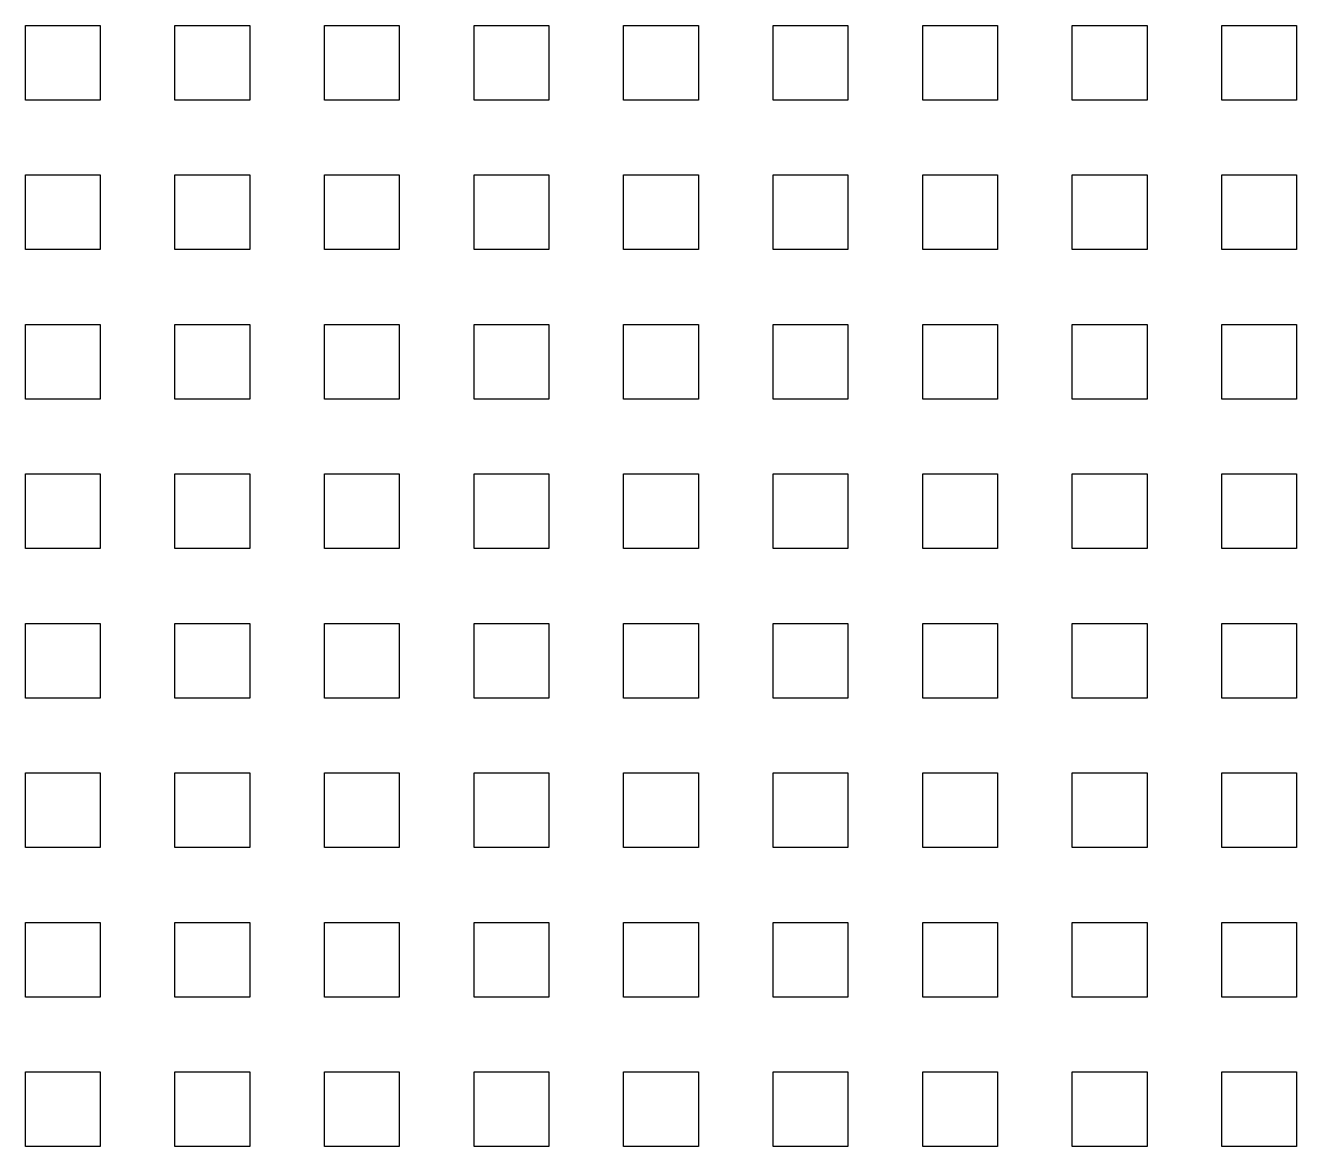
# Model space of a CAD drawing. Extents: x 0 to 780, y -350 to 670.
# Drawn here: x 434.2 to 439.3, y 460.8 to 465.3 of the extents above; entities that cross this region are included whole.
import ezdxf

# ---------------------------------------------------------------- set-up
doc = ezdxf.new("R2010")
doc.units = 0
for name, color, linetype in [('layer001', 2, 'CONTINUOUS'), ('layer002', 3, 'CONTINUOUS'), ('layer003', 4, 'CONTINUOUS'), ('layer005', 6, 'CONTINUOUS'), ('layer006', 7, 'CONTINUOUS'), ('layer008', 9, 'CONTINUOUS'), ('layer013', 14, 'CONTINUOUS'), ('layer014', 15, 'CONTINUOUS'), ('layer020', 21, 'CONTINUOUS'), ('layer023', 24, 'CONTINUOUS'), ('layer025', 26, 'CONTINUOUS'), ('layer029', 30, 'CONTINUOUS'), ('layer032', 33, 'CONTINUOUS'), ('layer033', 34, 'CONTINUOUS'), ('layer035', 36, 'CONTINUOUS'), ('layer037', 38, 'CONTINUOUS'), ('layer041', 42, 'CONTINUOUS'), ('layer043', 44, 'CONTINUOUS'), ('layer047', 48, 'CONTINUOUS'), ('layer049', 50, 'CONTINUOUS'), ('layer050', 51, 'CONTINUOUS'), ('layer052', 53, 'CONTINUOUS'), ('layer053', 54, 'CONTINUOUS'), ('layer058', 59, 'CONTINUOUS'), ('layer059', 60, 'CONTINUOUS'), ('layer061', 62, 'CONTINUOUS'), ('layer063', 64, 'CONTINUOUS'), ('layer072', 73, 'CONTINUOUS'), ('layer073', 74, 'CONTINUOUS'), ('layer074', 75, 'CONTINUOUS'), ('layer079', 80, 'CONTINUOUS'), ('layer080', 81, 'CONTINUOUS'), ('layer081', 82, 'CONTINUOUS'), ('layer082', 83, 'CONTINUOUS'), ('layer083', 84, 'CONTINUOUS'), ('layer084', 85, 'CONTINUOUS'), ('layer086', 87, 'CONTINUOUS'), ('layer087', 88, 'CONTINUOUS'), ('layer088', 89, 'CONTINUOUS'), ('layer089', 90, 'CONTINUOUS'), ('layer090', 91, 'CONTINUOUS'), ('layer091', 92, 'CONTINUOUS'), ('layer094', 95, 'CONTINUOUS'), ('layer099', 100, 'CONTINUOUS'), ('layer100', 101, 'CONTINUOUS'), ('layer102', 103, 'CONTINUOUS'), ('layer103', 104, 'CONTINUOUS'), ('layer107', 108, 'CONTINUOUS'), ('layer108', 109, 'CONTINUOUS'), ('layer110', 111, 'CONTINUOUS'), ('layer115', 116, 'CONTINUOUS'), ('layer116', 117, 'CONTINUOUS'), ('layer120', 121, 'CONTINUOUS'), ('layer121', 122, 'CONTINUOUS'), ('layer125', 126, 'CONTINUOUS'), ('layer126', 127, 'CONTINUOUS'), ('layer127', 128, 'CONTINUOUS')]:
    doc.layers.add(name, color=color, linetype=linetype)

# ---------------------------------------------------------------- blocks, each defined once
blk = doc.blocks.new('gs_matrix_1um_random')
at = {"layer": 'layer001'}
for points in [[(436.6, 464.4), (436.6, 464.7), (436.9, 464.7), (436.9, 464.4)], [(436.6, 462.6), (436.6, 462.9), (436.9, 462.9), (436.9, 462.6)], [(437.2, 462), (437.2, 462.3), (437.5, 462.3), (437.5, 462)]]:
    blk.add_lwpolyline(points, close=True, dxfattribs=at)
at = {"layer": 'layer002'}
blk.add_lwpolyline([(436, 463.2), (436, 463.5), (436.3, 463.5), (436.3, 463.2)], close=True, dxfattribs=at)
at = {"layer": 'layer003'}
blk.add_lwpolyline([(436.6, 462), (436.6, 462.3), (436.9, 462.3), (436.9, 462)], close=True, dxfattribs=at)
at = {"layer": 'layer005'}
blk.add_lwpolyline([(438.4, 462), (438.4, 462.3), (438.7, 462.3), (438.7, 462)], close=True, dxfattribs=at)
at = {"layer": 'layer006'}
blk.add_lwpolyline([(437.8, 463.2), (437.8, 463.5), (438.1, 463.5), (438.1, 463.2)], close=True, dxfattribs=at)
at = {"layer": 'layer008'}
blk.add_lwpolyline([(434.8, 462.6), (434.8, 462.9), (435.1, 462.9), (435.1, 462.6)], close=True, dxfattribs=at)
at = {"layer": 'layer013'}
blk.add_lwpolyline([(437.2, 461.4), (437.2, 461.7), (437.5, 461.7), (437.5, 461.4)], close=True, dxfattribs=at)
at = {"layer": 'layer014'}
for points in [[(439, 463.8), (439, 464.1), (439.3, 464.1), (439.3, 463.8)], [(439, 461.4), (439, 461.7), (439.3, 461.7), (439.3, 461.4)]]:
    blk.add_lwpolyline(points, close=True, dxfattribs=at)
at = {"layer": 'layer020'}
for points in [[(434.2, 465), (434.2, 465.3), (434.5, 465.3), (434.5, 465)], [(438.4, 464.4), (438.4, 464.7), (438.7, 464.7), (438.7, 464.4)], [(438.4, 463.2), (438.4, 463.5), (438.7, 463.5), (438.7, 463.2)]]:
    blk.add_lwpolyline(points, close=True, dxfattribs=at)
at = {"layer": 'layer023'}
blk.add_lwpolyline([(437.8, 460.8), (437.8, 461.1), (438.1, 461.1), (438.1, 460.8)], close=True, dxfattribs=at)
at = {"layer": 'layer025'}
blk.add_lwpolyline([(438.4, 460.8), (438.4, 461.1), (438.7, 461.1), (438.7, 460.8)], close=True, dxfattribs=at)
at = {"layer": 'layer029'}
blk.add_lwpolyline([(435.4, 464.4), (435.4, 464.7), (435.7, 464.7), (435.7, 464.4)], close=True, dxfattribs=at)
at = {"layer": 'layer032'}
blk.add_lwpolyline([(439, 464.4), (439, 464.7), (439.3, 464.7), (439.3, 464.4)], close=True, dxfattribs=at)
at = {"layer": 'layer033'}
blk.add_lwpolyline([(434.8, 461.4), (434.8, 461.7), (435.1, 461.7), (435.1, 461.4)], close=True, dxfattribs=at)
at = {"layer": 'layer035'}
blk.add_lwpolyline([(434.8, 462), (434.8, 462.3), (435.1, 462.3), (435.1, 462)], close=True, dxfattribs=at)
at = {"layer": 'layer037'}
blk.add_lwpolyline([(436, 464.4), (436, 464.7), (436.3, 464.7), (436.3, 464.4)], close=True, dxfattribs=at)
at = {"layer": 'layer041'}
blk.add_lwpolyline([(436, 463.8), (436, 464.1), (436.3, 464.1), (436.3, 463.8)], close=True, dxfattribs=at)
at = {"layer": 'layer043'}
blk.add_lwpolyline([(434.2, 461.4), (434.2, 461.7), (434.5, 461.7), (434.5, 461.4)], close=True, dxfattribs=at)
at = {"layer": 'layer047'}
blk.add_lwpolyline([(438.4, 461.4), (438.4, 461.7), (438.7, 461.7), (438.7, 461.4)], close=True, dxfattribs=at)
at = {"layer": 'layer049'}
blk.add_lwpolyline([(435.4, 462), (435.4, 462.3), (435.7, 462.3), (435.7, 462)], close=True, dxfattribs=at)
at = {"layer": 'layer050'}
blk.add_lwpolyline([(437.2, 463.2), (437.2, 463.5), (437.5, 463.5), (437.5, 463.2)], close=True, dxfattribs=at)
at = {"layer": 'layer052'}
for points in [[(436, 462.6), (436, 462.9), (436.3, 462.9), (436.3, 462.6)], [(437.2, 460.8), (437.2, 461.1), (437.5, 461.1), (437.5, 460.8)]]:
    blk.add_lwpolyline(points, close=True, dxfattribs=at)
at = {"layer": 'layer053'}
blk.add_lwpolyline([(439, 462), (439, 462.3), (439.3, 462.3), (439.3, 462)], close=True, dxfattribs=at)
at = {"layer": 'layer058'}
blk.add_lwpolyline([(434.8, 463.8), (434.8, 464.1), (435.1, 464.1), (435.1, 463.8)], close=True, dxfattribs=at)
at = {"layer": 'layer059'}
for points in [[(437.8, 464.4), (437.8, 464.7), (438.1, 464.7), (438.1, 464.4)], [(437.8, 463.8), (437.8, 464.1), (438.1, 464.1), (438.1, 463.8)], [(439, 462.6), (439, 462.9), (439.3, 462.9), (439.3, 462.6)]]:
    blk.add_lwpolyline(points, close=True, dxfattribs=at)
at = {"layer": 'layer061'}
blk.add_lwpolyline([(436, 461.4), (436, 461.7), (436.3, 461.7), (436.3, 461.4)], close=True, dxfattribs=at)
at = {"layer": 'layer063'}
for points in [[(437.2, 464.4), (437.2, 464.7), (437.5, 464.7), (437.5, 464.4)], [(434.8, 463.2), (434.8, 463.5), (435.1, 463.5), (435.1, 463.2)]]:
    blk.add_lwpolyline(points, close=True, dxfattribs=at)
at = {"layer": 'layer072'}
blk.add_lwpolyline([(439, 463.2), (439, 463.5), (439.3, 463.5), (439.3, 463.2)], close=True, dxfattribs=at)
at = {"layer": 'layer073'}
blk.add_lwpolyline([(435.4, 461.4), (435.4, 461.7), (435.7, 461.7), (435.7, 461.4)], close=True, dxfattribs=at)
at = {"layer": 'layer074'}
for points in [[(437.2, 465), (437.2, 465.3), (437.5, 465.3), (437.5, 465)], [(437.8, 465), (437.8, 465.3), (438.1, 465.3), (438.1, 465)]]:
    blk.add_lwpolyline(points, close=True, dxfattribs=at)
at = {"layer": 'layer079'}
for points in [[(438.4, 463.8), (438.4, 464.1), (438.7, 464.1), (438.7, 463.8)], [(434.8, 460.8), (434.8, 461.1), (435.1, 461.1), (435.1, 460.8)]]:
    blk.add_lwpolyline(points, close=True, dxfattribs=at)
at = {"layer": 'layer080'}
blk.add_lwpolyline([(434.2, 462), (434.2, 462.3), (434.5, 462.3), (434.5, 462)], close=True, dxfattribs=at)
at = {"layer": 'layer081'}
blk.add_lwpolyline([(436, 460.8), (436, 461.1), (436.3, 461.1), (436.3, 460.8)], close=True, dxfattribs=at)
at = {"layer": 'layer082'}
blk.add_lwpolyline([(436, 465), (436, 465.3), (436.3, 465.3), (436.3, 465)], close=True, dxfattribs=at)
at = {"layer": 'layer083'}
blk.add_lwpolyline([(437.2, 462.6), (437.2, 462.9), (437.5, 462.9), (437.5, 462.6)], close=True, dxfattribs=at)
at = {"layer": 'layer084'}
blk.add_lwpolyline([(434.2, 460.8), (434.2, 461.1), (434.5, 461.1), (434.5, 460.8)], close=True, dxfattribs=at)
at = {"layer": 'layer086'}
blk.add_lwpolyline([(436.6, 465), (436.6, 465.3), (436.9, 465.3), (436.9, 465)], close=True, dxfattribs=at)
at = {"layer": 'layer087'}
for points in [[(438.4, 465), (438.4, 465.3), (438.7, 465.3), (438.7, 465)], [(434.2, 464.4), (434.2, 464.7), (434.5, 464.7), (434.5, 464.4)]]:
    blk.add_lwpolyline(points, close=True, dxfattribs=at)
at = {"layer": 'layer088'}
blk.add_lwpolyline([(439, 460.8), (439, 461.1), (439.3, 461.1), (439.3, 460.8)], close=True, dxfattribs=at)
at = {"layer": 'layer089'}
blk.add_lwpolyline([(435.4, 462.6), (435.4, 462.9), (435.7, 462.9), (435.7, 462.6)], close=True, dxfattribs=at)
at = {"layer": 'layer090'}
blk.add_lwpolyline([(434.2, 463.8), (434.2, 464.1), (434.5, 464.1), (434.5, 463.8)], close=True, dxfattribs=at)
at = {"layer": 'layer091'}
for points in [[(437.2, 463.8), (437.2, 464.1), (437.5, 464.1), (437.5, 463.8)], [(437.8, 462.6), (437.8, 462.9), (438.1, 462.9), (438.1, 462.6)]]:
    blk.add_lwpolyline(points, close=True, dxfattribs=at)
at = {"layer": 'layer094'}
blk.add_lwpolyline([(437.8, 461.4), (437.8, 461.7), (438.1, 461.7), (438.1, 461.4)], close=True, dxfattribs=at)
at = {"layer": 'layer099'}
blk.add_lwpolyline([(436.6, 461.4), (436.6, 461.7), (436.9, 461.7), (436.9, 461.4)], close=True, dxfattribs=at)
at = {"layer": 'layer100'}
blk.add_lwpolyline([(436.6, 463.2), (436.6, 463.5), (436.9, 463.5), (436.9, 463.2)], close=True, dxfattribs=at)
at = {"layer": 'layer102'}
blk.add_lwpolyline([(434.8, 465), (434.8, 465.3), (435.1, 465.3), (435.1, 465)], close=True, dxfattribs=at)
at = {"layer": 'layer103'}
blk.add_lwpolyline([(436, 462), (436, 462.3), (436.3, 462.3), (436.3, 462)], close=True, dxfattribs=at)
at = {"layer": 'layer107'}
blk.add_lwpolyline([(434.8, 464.4), (434.8, 464.7), (435.1, 464.7), (435.1, 464.4)], close=True, dxfattribs=at)
at = {"layer": 'layer108'}
blk.add_lwpolyline([(435.4, 460.8), (435.4, 461.1), (435.7, 461.1), (435.7, 460.8)], close=True, dxfattribs=at)
at = {"layer": 'layer110'}
for points in [[(438.4, 462.6), (438.4, 462.9), (438.7, 462.9), (438.7, 462.6)], [(436.6, 460.8), (436.6, 461.1), (436.9, 461.1), (436.9, 460.8)]]:
    blk.add_lwpolyline(points, close=True, dxfattribs=at)
at = {"layer": 'layer115'}
blk.add_lwpolyline([(434.2, 463.2), (434.2, 463.5), (434.5, 463.5), (434.5, 463.2)], close=True, dxfattribs=at)
at = {"layer": 'layer116'}
blk.add_lwpolyline([(439, 465), (439, 465.3), (439.3, 465.3), (439.3, 465)], close=True, dxfattribs=at)
at = {"layer": 'layer120'}
blk.add_lwpolyline([(435.4, 463.2), (435.4, 463.5), (435.7, 463.5), (435.7, 463.2)], close=True, dxfattribs=at)
at = {"layer": 'layer121'}
for points in [[(435.4, 465), (435.4, 465.3), (435.7, 465.3), (435.7, 465)], [(434.2, 462.6), (434.2, 462.9), (434.5, 462.9), (434.5, 462.6)]]:
    blk.add_lwpolyline(points, close=True, dxfattribs=at)
at = {"layer": 'layer125'}
blk.add_lwpolyline([(437.8, 462), (437.8, 462.3), (438.1, 462.3), (438.1, 462)], close=True, dxfattribs=at)
at = {"layer": 'layer126'}
blk.add_lwpolyline([(435.4, 463.8), (435.4, 464.1), (435.7, 464.1), (435.7, 463.8)], close=True, dxfattribs=at)
at = {"layer": 'layer127'}
blk.add_lwpolyline([(436.6, 463.8), (436.6, 464.1), (436.9, 464.1), (436.9, 463.8)], close=True, dxfattribs=at)

msp = doc.modelspace()

# ---------------------------------------------------------------- block references
msp.add_blockref('gs_matrix_1um_random', (0, 0))

doc.saveas('drawing.dxf')
